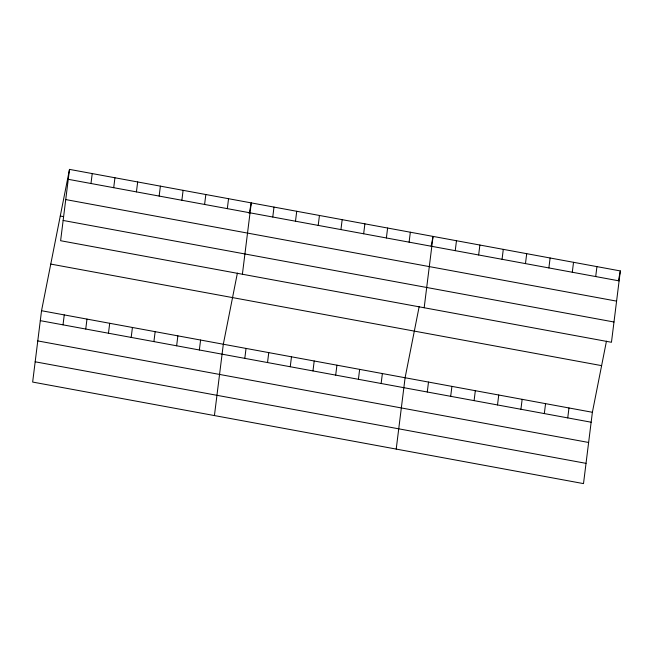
<?xml version="1.0" encoding="UTF-8"?>
<svg xmlns="http://www.w3.org/2000/svg" width="653" height="653" viewBox="0 0 653 653"><rect width="100%" height="100%" fill="white"/><g stroke="black" fill="none" stroke-linecap="round" stroke-linejoin="round"><path stroke-width="0.98" d="M69.496 169.388L60.615 240.72L611.461 342.278L620.35 270.938L69.496 169.388L41.539 310.722L32.65 382.062L583.504 483.612L592.385 412.28L606.457 341.144M63.023 324.843L64.255 314.917M90.987 183.501L92.22 173.576M85.747 329.03L86.98 319.105M113.704 187.689L114.944 177.763M108.463 333.218L109.704 323.292M136.428 191.884L137.669 181.95M131.188 337.413L132.428 327.48M159.152 196.071L160.393 186.138M153.912 341.601L155.145 331.675M181.877 200.259L183.109 190.333M176.637 345.788L177.869 335.862M204.601 204.446L205.834 194.521M199.353 349.975L200.593 340.05M227.317 208.642L228.558 198.708M214.429 415.569L223.318 344.237L237.39 273.101M242.394 274.236L251.283 202.895L249.168 213.588M244.802 358.358L246.042 348.424M272.766 217.016L273.999 207.091M267.526 362.546L268.758 352.62M295.491 221.204L296.723 211.278M290.25 366.733L291.483 356.807M318.207 225.391L319.448 215.466M312.967 370.92L314.207 360.995M340.931 229.587L342.172 219.653M335.691 375.116L336.932 365.182M363.656 233.774L364.896 223.84M358.415 379.303L359.648 369.378M386.38 237.961L387.613 228.036M381.14 383.491L382.372 373.565M409.105 242.149L410.337 232.223M396.208 449.084L405.097 377.752L419.169 306.608M424.172 307.743L433.061 236.41L431.135 246.132M427.274 391.996L428.507 382.07M455.239 250.654L456.471 240.728M450.684 396.314L451.917 386.388M478.649 254.972L479.882 245.046M474.094 400.632L475.327 390.698M502.059 259.29L503.292 249.364M497.504 404.95L498.745 395.016M525.469 263.608L526.702 253.674M520.914 409.26L522.155 399.334M548.879 267.918L550.12 257.992M544.324 413.578L545.565 403.652M572.289 272.236L573.53 262.31M567.735 417.896L568.975 407.962M595.699 276.554L596.94 266.628M618.424 280.659L620.35 270.938M68.263 179.314L619.109 280.872M65.741 199.573L616.587 301.131M60.272 216.029L63.235 216.576M63.137 220.453L613.991 322.011M50.763 264.081L601.617 365.639M41.539 310.722L592.385 412.28M40.298 320.656L591.153 422.213M37.776 340.915L588.622 442.473M35.172 361.795L586.027 463.352"/></g></svg>
